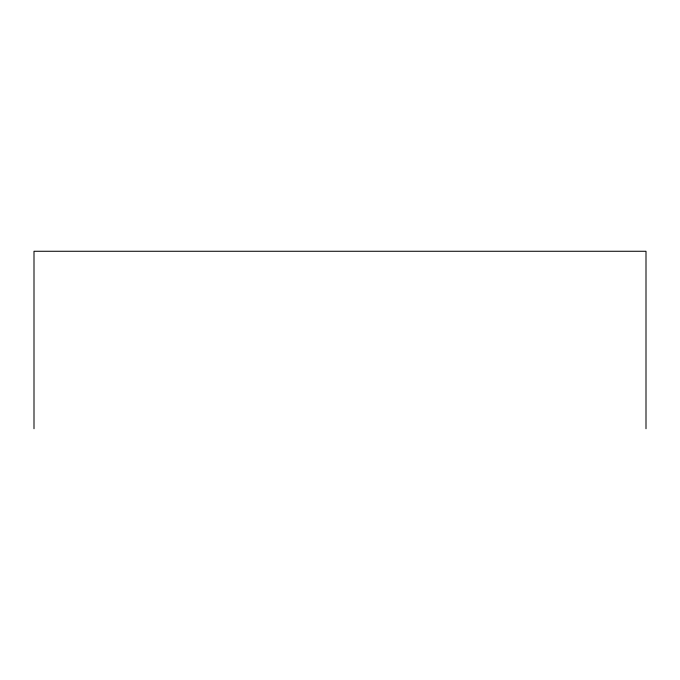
<?xml version="1.0" encoding="UTF-8"?>
<svg xmlns="http://www.w3.org/2000/svg" width="680" height="680" viewBox="0 0 680 680"><rect width="100%" height="100%" fill="white"/><g stroke="black" fill="none" stroke-linecap="round" stroke-linejoin="round"><path stroke-width="1.02" d="M646 428.731L646 251.269L34 251.269L34 428.731"/></g></svg>
